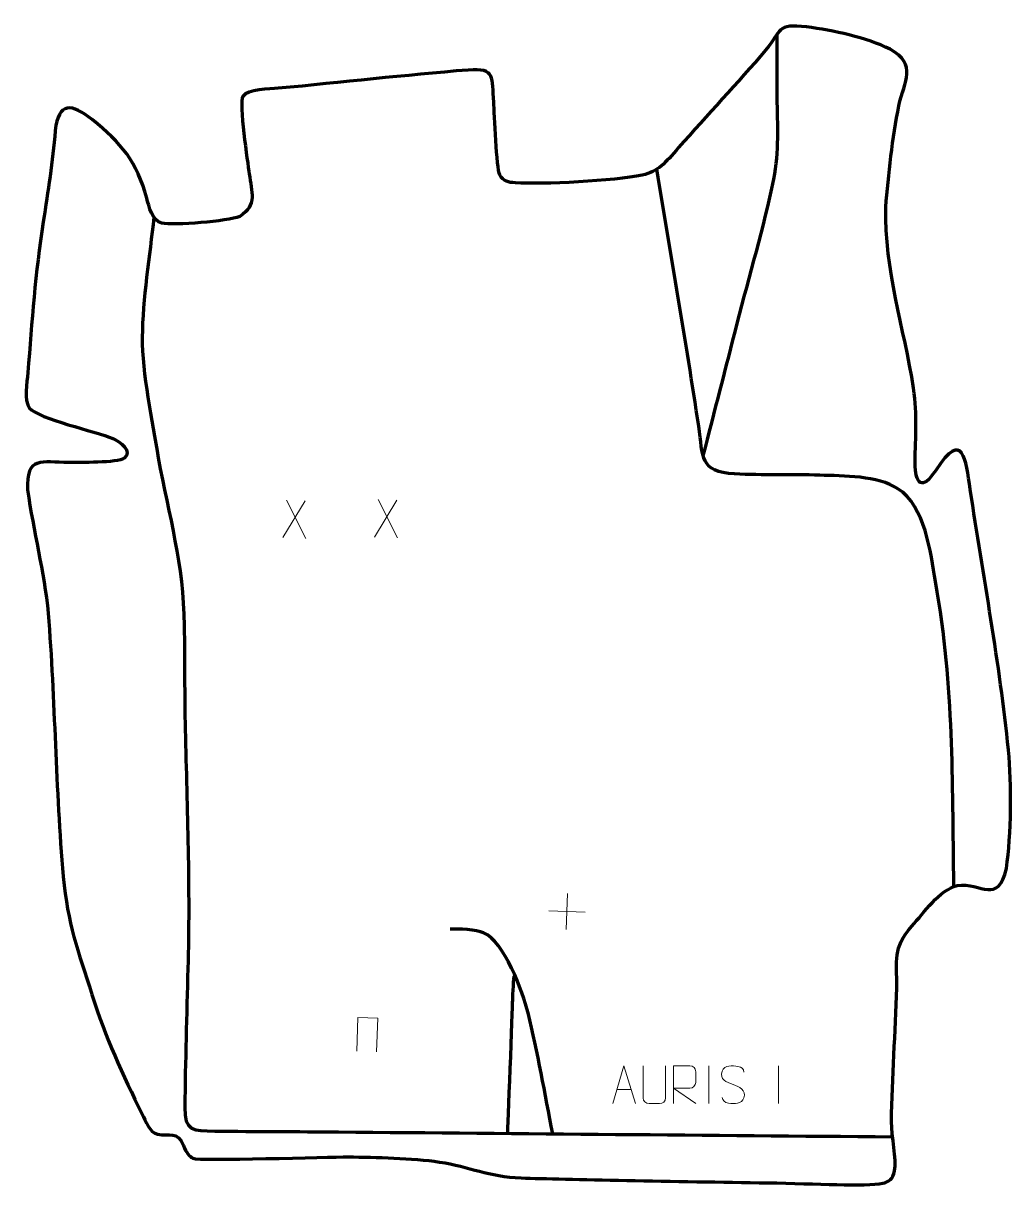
# Model space of a CAD drawing. Header units: millimetres. Extents: x -317 to 336, y -271 to 499.
import ezdxf

# ---------------------------------------------------------------- set-up
doc = ezdxf.new("R2010")
doc.units = ezdxf.units.MM
doc.header["$MEASUREMENT"] = 0
for name, color, linetype in [('layer 1', 7, 'Continuous'), ('layer 2', 7, 'Continuous'), ('layer 3', 7, 'Continuous')]:
    doc.layers.add(name, color=color, linetype=linetype)

msp = doc.modelspace()

# ---------------------------------------------------------------- linework, layer by layer
at = {"layer": 'layer 1', "color": 250, "lineweight": 9}
for points, knots in [([(72.4882, -215.8886), (72.4882, -215.8886), (79.8592, -190.9351), (79.8592, -190.9351), (79.8592, -190.9351), (79.8592, -190.9351), (87.4291, -215.8886), (87.4291, -215.8886)], [0, 0, 0, 0, 0.33333333, 0.33333333, 0.33333333, 0.33333333, 1, 1, 1, 1]), ([(107.2859, -190.9309), (107.2855, -196.4704), (107.3813, -206.6722), (107.3817, -212.2126), (107.3817, -212.2126), (107.2419, -214.4521), (105.5647, -215.8783), (103.417, -215.8888), (103.417, -215.8888), (101.0851, -215.8884), (98.7532, -215.8884), (96.4217, -215.8888), (96.4217, -215.8888), (94.4967, -215.9903), (92.5246, -214.1738), (92.5358, -212.2293), (92.5358, -212.2293), (92.5361, -206.6674), (92.6315, -196.492), (92.6311, -190.9309)], [0, 0, 0, 0, 0.16666667, 0.16666667, 0.16666667, 0.16666667, 0.33333333, 0.33333333, 0.33333333, 0.33333333, 0.5, 0.5, 0.5, 0.5, 0.66666667, 0.66666667, 0.66666667, 0.66666667, 1, 1, 1, 1]), ([(112.6267, -215.8886), (112.6267, -215.8886), (112.6267, -190.9351), (112.6267, -190.9351), (112.6267, -190.9351), (116.2215, -190.9351), (119.817, -190.9351), (123.4122, -190.9351), (123.4122, -190.9351), (125.7375, -190.9728), (127.2948, -192.4628), (127.2907, -194.8292), (127.2907, -194.8292), (127.2903, -196.8647), (127.2903, -199.9241), (127.2907, -201.9601), (127.2907, -201.9601), (127.2842, -203.8356), (125.4719, -205.7774), (123.4624, -205.7965), (123.4624, -205.7965), (123.4624, -205.7965), (112.6267, -205.7965), (112.6267, -205.7965), (112.6267, -205.7965), (112.6267, -205.7965), (127.2814, -215.8886), (127.2814, -215.8886)], [0, 0, 0, 0, 0.125, 0.125, 0.125, 0.125, 0.25, 0.25, 0.25, 0.25, 0.375, 0.375, 0.375, 0.375, 0.5, 0.5, 0.5, 0.5, 0.625, 0.625, 0.625, 0.625, 0.75, 0.75, 0.75, 0.75, 1, 1, 1, 1]), ([(151.9643, -203.238), (147.716, -201.7676), (142.8079, -199.9718), (144.813, -194.4515), (144.813, -194.4515), (146.3165, -190.3116), (151.5301, -190.7001), (155.1337, -191.3012), (155.1337, -191.3012), (157.9943, -191.7784), (158.859, -192.9916), (159.1696, -195.0757)], [0, 0, 0, 0, 0.25, 0.25, 0.25, 0.25, 0.5, 0.5, 0.5, 0.5, 1, 1, 1, 1]), ([(151.9643, -203.2381), (155.9829, -204.8848), (161.0124, -206.7731), (159.1784, -212.1334), (159.1784, -212.1334), (157.7186, -216.3998), (152.8078, -216.1431), (149.0817, -215.5884), (149.0817, -215.5884), (146.3317, -215.1786), (145.1108, -213.9651), (144.7328, -211.8529)], [0, 0, 0, 0, 0.25, 0.25, 0.25, 0.25, 0.5, 0.5, 0.5, 0.5, 1, 1, 1, 1])]:
    msp.add_open_spline(points, degree=3, knots=knots, dxfattribs=at)
for points in [[(135.9588, -190.9248), (135.9588, -190.9248), (135.9588, -215.8989), (135.9588, -215.8989)], [(181.9589, -190.9248), (181.9589, -190.9248), (181.9589, -215.8989), (181.9589, -215.8989)], [(75.2108, -206.6392), (75.2108, -206.6392), (84.7065, -206.6392), (84.7065, -206.6392)]]:
    msp.add_open_spline(points, degree=3, dxfattribs=at)
at = {"layer": 'layer 2', "color": 142, "lineweight": 158}
for points, knots in [([(132.313, 212.5475), (139.7691, 241.7275), (147.2252, 270.9073), (154.6813, 300.0873), (154.6813, 300.0873), (162.8749, 331.8911), (172.372, 363.3813), (178.8603, 395.5982), (178.8603, 395.5982), (182.5986, 414.3336), (181.3776, 431.1074), (181.1897, 449.9385), (181.1897, 449.9385), (181.1084, 463.859), (181.1734, 477.7809), (181.139, 491.7018)], [0, 0, 0, 0, 0.2, 0.2, 0.2, 0.2, 0.4, 0.4, 0.4, 0.4, 0.6, 0.6, 0.6, 0.6, 1, 1, 1, 1]), ([(298.0509, -72.2741), (296.7368, 1.5148), (298.5034, 56.4882), (285.8937, 129.4717), (285.8937, 129.4717), (282.5672, 148.8637), (278.9022, 179.3656), (261.018, 190.8846), (261.018, 190.8846), (247.5408, 199.5651), (225.1338, 199.2523), (209.2834, 199.7882), (209.2834, 199.7882), (190.7314, 200.4153), (171.4171, 199.5968), (153.0356, 200.6643), (153.0356, 200.6643), (129.3942, 202.0373), (132.3903, 211.7174), (129.3035, 232.2189), (129.3035, 232.2189), (120.7885, 288.7716), (110.8437, 345.6713), (101.5359, 402.1503)], [0, 0, 0, 0, 0.14285714, 0.14285714, 0.14285714, 0.14285714, 0.28571429, 0.28571429, 0.28571429, 0.28571429, 0.42857143, 0.42857143, 0.42857143, 0.42857143, 0.57142857, 0.57142857, 0.57142857, 0.57142857, 0.71428571, 0.71428571, 0.71428571, 0.71428571, 1, 1, 1, 1]), ([(-231.0457, 370.5348), (-233.6751, 345.1967), (-238.5151, 316.1297), (-238.7145, 291.0235), (-238.7145, 291.0235), (-238.9019, 267.4191), (-232.1186, 235.3107), (-228.1081, 211.3912), (-228.1081, 211.3912), (-220.9699, 172.0287), (-211.4674, 141.2442), (-210.9415, 100.2367), (-210.9415, 100.2367), (-210.6462, 77.2127), (-210.7974, 54.5159), (-210.2698, 31.4184), (-210.2698, 31.4184), (-209.0599, -21.5506), (-207.0361, -73.6311), (-208.5228, -126.6104), (-208.5228, -126.6104), (-209.3396, -157.2386), (-210.1937, -187.8574), (-210.6025, -218.4952), (-210.6025, -218.4952), (-210.806, -234.0948), (-205.0603, -233.8799), (-190.681, -234.0808), (-190.681, -234.0808), (-163.5494, -234.4596), (-136.1983, -234.3815), (-109.0229, -234.6249), (-109.0229, -234.6249), (13.1389, -235.719), (135.3008, -236.787), (257.4627, -237.8594)], [0, 0, 0, 0, 0.1, 0.1, 0.1, 0.1, 0.2, 0.2, 0.2, 0.2, 0.3, 0.3, 0.3, 0.3, 0.4, 0.4, 0.4, 0.4, 0.5, 0.5, 0.5, 0.5, 0.6, 0.6, 0.6, 0.6, 0.7, 0.7, 0.7, 0.7, 0.8, 0.8, 0.8, 0.8, 1, 1, 1, 1]), ([(32.7899, -235.885), (27.4251, -209.452), (22.958, -181.8517), (16.4301, -155.7854), (16.4301, -155.7854), (12.9274, -142.2749), (0.4917, -108.1683), (-12.945, -102.9354), (-12.945, -102.9354), (-17.7432, -101.0667), (-29.644, -99.9533), (-35.0552, -100.6211)], [0, 0, 0, 0, 0.25, 0.25, 0.25, 0.25, 0.5, 0.5, 0.5, 0.5, 1, 1, 1, 1]), ([(2.9198, -235.6211), (2.9198, -235.6211), (6.3944, -150.9118), (6.2604, -147.4646), (6.2604, -147.4646), (6.1264, -144.0175), (7.2168, -131.5624), (7.2168, -131.5624)], [0, 0, 0, 0, 0.33333333, 0.33333333, 0.33333333, 0.33333333, 1, 1, 1, 1])]:
    msp.add_open_spline(points, degree=3, knots=knots, dxfattribs=at)
at = {"layer": 'layer 2', "color": 250, "lineweight": 9}
for points in [[(-131.0105, 182.9259), (-131.0105, 182.9259), (-145.6849, 158.5688), (-145.6849, 158.5688)], [(-143.2876, 183.3916), (-143.2876, 183.3916), (-130.5027, 157.9352), (-130.5027, 157.9352)], [(-70.3645, 183.2733), (-70.3645, 183.2733), (-85.0389, 158.9161), (-85.0389, 158.9161)], [(-82.6417, 183.7389), (-82.6417, 183.7389), (-69.8568, 158.2825), (-69.8568, 158.2825)], [(42.5711, -76.8502), (42.5711, -76.8502), (41.6622, -100.8109), (41.6622, -100.8109)], [(30.1363, -88.3761), (30.1363, -88.3761), (54.0971, -89.285), (54.0971, -89.285)]]:
    msp.add_open_spline(points, degree=3, dxfattribs=at)
msp.add_open_spline([(-96.8931, -181.194), (-96.8931, -181.194), (-96.046, -158.8597), (-96.046, -158.8597), (-96.046, -158.8597), (-96.046, -158.8597), (-82.9371, -159.357), (-82.9371, -159.357), (-82.9371, -159.357), (-82.9371, -159.357), (-83.7843, -181.6912), (-83.7843, -181.6912)], degree=3, knots=[0, 0, 0, 0, 0.25, 0.25, 0.25, 0.25, 0.5, 0.5, 0.5, 0.5, 1, 1, 1, 1], dxfattribs=at)
at = {"layer": 'layer 3', "color": 242, "lineweight": 158}
msp.add_open_spline([(-271.9522, -143.8315), (-281.357, -114.1616), (-287.8938, -97.5135), (-290.9763, -65.6556), (-290.9763, -65.6556), (-296.0473, -7.6022), (-296.3286, 50.5759), (-300.8919, 108.4909), (-300.8919, 108.4909), (-303.6548, 136.2547), (-310.6497, 162.5976), (-314.5324, 190.0161), (-314.5324, 190.0161), (-315.6727, 212.781), (-305.4012, 208.1893), (-287.1545, 208.1851), (-287.1545, 208.1851), (-280.5023, 208.2543), (-254.9198, 207.8427), (-250.6053, 211.0153), (-250.6053, 211.0153), (-244.5995, 215.4318), (-253.8595, 222.2348), (-258.0872, 224.0929), (-258.0872, 224.0929), (-269.6544, 228.8173), (-307.2577, 237.0152), (-313.1688, 244.2239), (-313.1688, 244.2239), (-317.3741, 249.3526), (-314.9011, 261.0242), (-314.3498, 267.6351), (-314.3498, 267.6351), (-311.559, 301.8015), (-309.5205, 333.4092), (-304.2015, 367.4676), (-304.2015, 367.4676), (-300.9759, 387.8441), (-297.8967, 406.9772), (-296.2563, 427.6131), (-296.2563, 427.6131), (-294.1585, 447.2119), (-285.1784, 445.6259), (-271.8531, 435.1028), (-271.8531, 435.1028), (-252.4812, 419.5238), (-242.2789, 407.331), (-235.7174, 382.9882), (-235.7174, 382.9882), (-234.2611, 377.5858), (-232.1353, 367.9702), (-225.7488, 366.5846), (-225.7488, 366.5846), (-217.4578, 364.7857), (-182.4161, 367.6759), (-174.2261, 370.9976), (-174.2261, 370.9976), (-162.4684, 378.711), (-166.4112, 386.9986), (-167.9796, 399.1438), (-167.9796, 399.1438), (-169.0021, 406.9247), (-174.9479, 446.0218), (-172.1642, 450.4265), (-172.1642, 450.4265), (-169.0269, 455.3907), (-154.5876, 455.1906), (-148.7557, 455.7412), (-148.7557, 455.7412), (-106.9012, 459.7041), (-65.0945, 464.4457), (-23.1929, 467.8571), (-23.1929, 467.8571), (-4.6742, 469.3649), (-7.464, 462.8088), (-6.3161, 446.5709), (-6.3161, 446.5709), (-5.7844, 439.0924), (-4.3906, 402.5875), (-2.3174, 398.5967), (-2.3174, 398.5967), (0.164, 393.8204), (3.5542, 393.5584), (8.0451, 393.2377), (8.0451, 393.2377), (25.5245, 391.9893), (73.6819, 394.4319), (91.843, 398.3452), (91.843, 398.3452), (102.8277, 400.7121), (106.8027, 406.0579), (115.9581, 416.5152), (115.9581, 416.5152), (134.9392, 438.1196), (154.9428, 459.2229), (173.5374, 481.0705), (173.5374, 481.0705), (183.9379, 493.7149), (180.7651, 498.7769), (200.6054, 496.3649), (200.6054, 496.3649), (218.2127, 494.1663), (239.9132, 489.3596), (255.9129, 481.6592), (255.9129, 481.6592), (274.101, 470.855), (265.2529, 461.0692), (261.6153, 444.0998), (261.6153, 444.0998), (257.4983, 423.2402), (254.6759, 398.4629), (253.0055, 377.2019), (253.0055, 377.2019), (252.1845, 335.4225), (265.0285, 297.9136), (271.3852, 257.3769), (271.3852, 257.3769), (273.8841, 238.4419), (272.6916, 226.5129), (272.3484, 207.9939), (272.3484, 207.9939), (272.4265, 193.8254), (276.9336, 189.0017), (286.0695, 203.0116), (286.0695, 203.0116), (304.1827, 230.788), (305.9066, 210.1166), (308.7866, 190.4177), (308.7866, 190.4177), (317.4587, 133.5386), (328.3021, 75.0696), (334.1074, 17.9794), (334.1074, 17.9794), (336.2591, -4.8754), (336.0411, -37.708), (332.7383, -60.3584), (332.7383, -60.3584), (327.2001, -84.5111), (316.4002, -69.6182), (300.133, -71.5499), (300.133, -71.5499), (288.3953, -74.9608), (278.2979, -89.3864), (270.2671, -98.5243), (270.2671, -98.5243), (257.2488, -113.78), (260.5367, -120.5191), (260.1931, -139.348), (260.1931, -139.348), (259.5171, -168.8468), (257.01, -198.6596), (256.784, -228.0328), (256.784, -228.0328), (256.7121, -237.3802), (260.2008, -253.1381), (258.8395, -260.4971), (258.8395, -260.4971), (257.8747, -265.7126), (254.8549, -267.8443), (250.9935, -268.5971), (250.9935, -268.5971), (239.1138, -270.9132), (207.2613, -268.7939), (174.835, -268.3213), (174.835, -268.3213), (114.5334, -267.4425), (41.0901, -266.0867), (11.8483, -265.0737), (11.8483, -265.0737), (-9.5637, -264.332), (-22.2796, -257.6218), (-42.1163, -254.5698), (-42.1163, -254.5698), (-60.6752, -251.9186), (-83.7715, -251.3401), (-102.6796, -251.1986), (-102.6796, -251.1986), (-114.7103, -251.1087), (-201.1231, -254.0207), (-205.1648, -252.0543), (-205.1648, -252.0543), (-207.5737, -250.8821), (-209.6082, -248.4915), (-211.4935, -243.7327), (-211.4935, -243.7327), (-215.5368, -233.5271), (-220.5459, -237.8575), (-228.5572, -236.1883), (-228.5572, -236.1883), (-233.9189, -235.0712), (-236.4807, -227.3792), (-238.665, -222.9667), (-238.665, -222.9667), (-251.7961, -196.4398), (-263.0079, -172.1871), (-271.9522, -143.8315)], degree=3, knots=[0, 0, 0, 0, 0.02, 0.02, 0.02, 0.02, 0.04, 0.04, 0.04, 0.04, 0.06, 0.06, 0.06, 0.06, 0.08, 0.08, 0.08, 0.08, 0.1, 0.1, 0.1, 0.1, 0.12, 0.12, 0.12, 0.12, 0.14, 0.14, 0.14, 0.14, 0.16, 0.16, 0.16, 0.16, 0.18, 0.18, 0.18, 0.18, 0.2, 0.2, 0.2, 0.2, 0.22, 0.22, 0.22, 0.22, 0.24, 0.24, 0.24, 0.24, 0.26, 0.26, 0.26, 0.26, 0.28, 0.28, 0.28, 0.28, 0.3, 0.3, 0.3, 0.3, 0.32, 0.32, 0.32, 0.32, 0.34, 0.34, 0.34, 0.34, 0.36, 0.36, 0.36, 0.36, 0.38, 0.38, 0.38, 0.38, 0.4, 0.4, 0.4, 0.4, 0.42, 0.42, 0.42, 0.42, 0.44, 0.44, 0.44, 0.44, 0.46, 0.46, 0.46, 0.46, 0.48, 0.48, 0.48, 0.48, 0.5, 0.5, 0.5, 0.5, 0.52, 0.52, 0.52, 0.52, 0.54, 0.54, 0.54, 0.54, 0.56, 0.56, 0.56, 0.56, 0.58, 0.58, 0.58, 0.58, 0.6, 0.6, 0.6, 0.6, 0.62, 0.62, 0.62, 0.62, 0.64, 0.64, 0.64, 0.64, 0.66, 0.66, 0.66, 0.66, 0.68, 0.68, 0.68, 0.68, 0.7, 0.7, 0.7, 0.7, 0.72, 0.72, 0.72, 0.72, 0.74, 0.74, 0.74, 0.74, 0.76, 0.76, 0.76, 0.76, 0.78, 0.78, 0.78, 0.78, 0.8, 0.8, 0.8, 0.8, 0.82, 0.82, 0.82, 0.82, 0.84, 0.84, 0.84, 0.84, 0.86, 0.86, 0.86, 0.86, 0.88, 0.88, 0.88, 0.88, 0.9, 0.9, 0.9, 0.9, 0.92, 0.92, 0.92, 0.92, 0.94, 0.94, 0.94, 0.94, 0.96, 0.96, 0.96, 0.96, 1, 1, 1, 1], dxfattribs=at)

doc.saveas('drawing.dxf')
